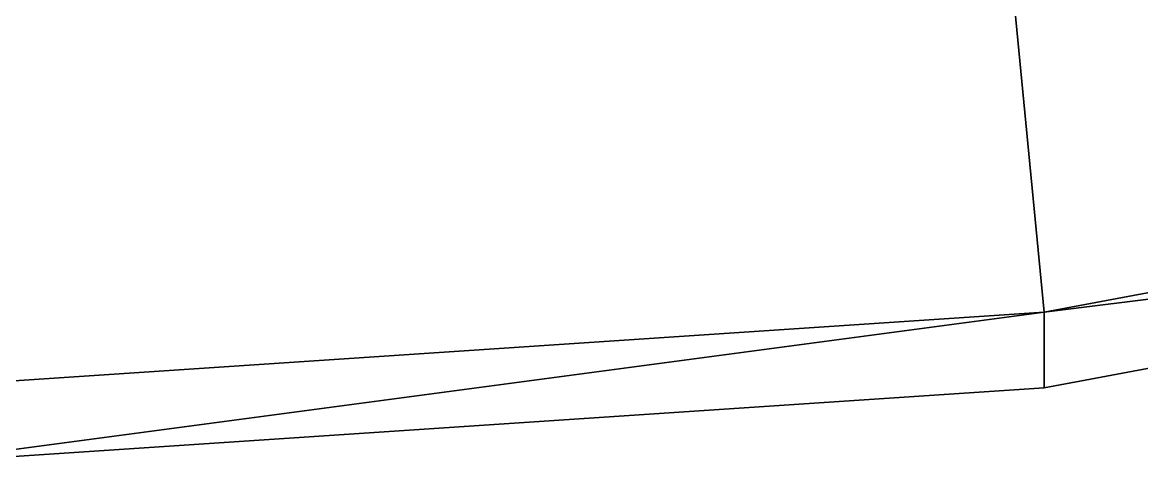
# Model space of a CAD drawing. Extents: x -0.07 to 0.07, y -0.02 to 0.076.
# Drawn here: x 0.00735 to 0.008829, y 0.0347 to 0.035283 of the extents above; entities that cross this region are included whole.
import ezdxf

# ---------------------------------------------------------------- set-up
doc = ezdxf.new("R2010")
doc.units = 0
doc.layers.add('CHIP_4', color=7, linetype='CONTINUOUS')

msp = doc.modelspace()

# ---------------------------------------------------------------- meshes
at = {"layer": 'CHIP_4'}
mesh = msp.add_polyface(dxfattribs=at)
corners = [(0.0065, 0.0547, 0.027), (0.0058, 0.0387, 0.027), (0.007, 0.0387, 0.027), (0.0058, 0.0387, 0.03), (0.0065, 0.0547, 0.03), (0.007, 0.0387, 0.03), (0.0083, 0.0388, 0.027), (0.007, 0.038, 0.027), (0.0084, 0.038, 0.027), (0.0072, 0.0348, 0.027), (0.0087, 0.0349, 0.027), (0.0072, 0.0348, 0.027), (0.0087, 0.0349, 0.027), (0.0072, 0.0347, 0.027), (0.0087, 0.0349, 0.027), (0.0072, 0.0347, 0.027), (0.0087, 0.0348, 0.027), (0.0072, 0.0347, 0.0271), (0.0087, 0.0348, 0.0271), (0.0072, 0.0347, 0.0271), (0.0087, 0.0348, 0.0271), (0.0072, 0.0347, 0.0299), (0.0087, 0.0348, 0.0299), (0.0072, 0.0347, 0.0299), (0.0087, 0.0348, 0.0299), (0.0072, 0.0347, 0.03), (0.0087, 0.0348, 0.03), (0.0072, 0.0347, 0.03), (0.0087, 0.0349, 0.03), (0.0072, 0.0348, 0.03), (0.0087, 0.0349, 0.03), (0.0072, 0.0348, 0.03), (0.0087, 0.0349, 0.03), (0.007, 0.038, 0.03), (0.0084, 0.038, 0.03), (0.0083, 0.0388, 0.03), (0.0097, 0.0382, 0.027), (0.0095, 0.039, 0.027), (0.0103, 0.0352, 0.027), (0.0103, 0.0351, 0.027), (0.0103, 0.0351, 0.027), (0.0103, 0.0351, 0.027), (0.0103, 0.0351, 0.0271), (0.0103, 0.0351, 0.0271), (0.0103, 0.0351, 0.0299), (0.0103, 0.0351, 0.0299), (0.0103, 0.0351, 0.03), (0.0103, 0.0351, 0.03), (0.0103, 0.0351, 0.03), (0.0103, 0.0352, 0.03), (0.0097, 0.0382, 0.03), (0.0095, 0.039, 0.03), (0.0109, 0.0386, 0.027), (0.0107, 0.0393, 0.027), (0.0118, 0.0355, 0.027), (0.0118, 0.0355, 0.027), (0.0118, 0.0355, 0.027), (0.0118, 0.0354, 0.027), (0.0118, 0.0354, 0.0271), (0.0109, 0.0386, 0.03), (0.0118, 0.0355, 0.03), (0.0107, 0.0393, 0.03)]
mesh.append_faces([[corners[k] for k in face] for face in [(0, 1, 2, 2), (3, 4, 5, 5), (0, 2, 6, 6), (2, 7, 8, 6), (7, 9, 10, 8), (9, 11, 12, 10), (11, 13, 14, 12), (13, 15, 16, 14), (15, 17, 18, 16), (17, 19, 20, 18), (19, 21, 22, 20), (21, 23, 24, 22), (23, 25, 26, 24), (25, 27, 28, 26), (27, 29, 30, 28), (29, 31, 32, 30), (31, 33, 34, 32), (33, 5, 35, 34), (5, 4, 35, 35), (6, 8, 36, 37), (8, 10, 38, 36), (10, 12, 39, 38), (12, 14, 40, 39), (14, 16, 41, 40), (16, 18, 42, 41), (18, 20, 43, 42), (20, 22, 44, 43), (22, 24, 45, 44), (24, 26, 46, 45), (26, 28, 47, 46), (28, 30, 48, 47), (30, 32, 49, 48), (32, 34, 50, 49), (34, 35, 51, 50), (37, 36, 52, 53), (36, 38, 54, 52), (38, 39, 55, 54), (39, 40, 56, 55), (40, 41, 57, 56), (41, 42, 58, 57), (49, 50, 59, 60), (50, 51, 61, 59)]])

doc.saveas('drawing.dxf')
